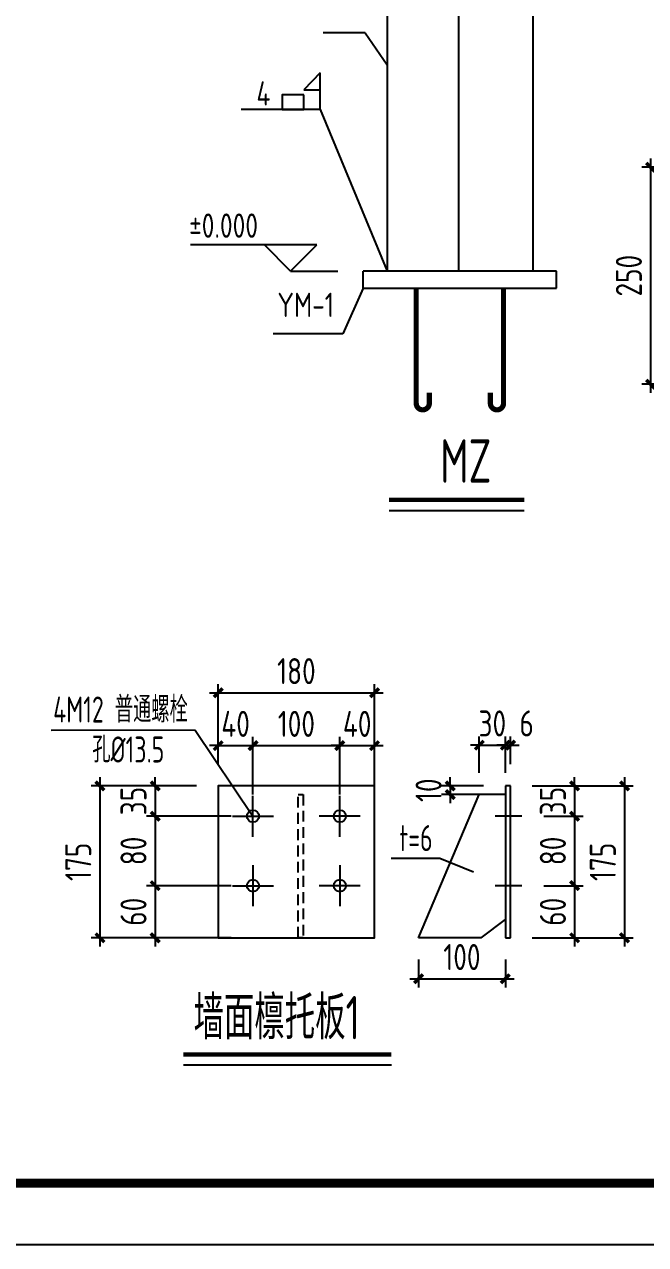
# Model space of a CAD drawing. Extents: x -89996 to 1006241, y -2176 to 440573.
# Drawn here: x 629278 to 643585, y -2176 to 25935 of the extents above; entities that cross this region are included whole.
import ezdxf

# ---------------------------------------------------------------- set-up
doc = ezdxf.new("R2010")
doc.units = 0
doc.header["$LTSCALE"] = 1000
doc.header["$MEASUREMENT"] = 0
doc.linetypes.add('DASHED', pattern=[0.75, 0.5, -0.25])
for name, color, linetype in [('AXIS', 3, 'Continuous'), ('LT', 27, 'Continuous'), ('PUB_TEXT', 7, 'Continuous'), ('PUB_TITLE', 4, 'Continuous'), ('PZ', 202, 'Continuous'), ('TEXT', 7, 'Continuous'), ('板', 243, 'Continuous'), ('框线', 252, 'Continuous')]:
    doc.layers.add(name, color=color, linetype=linetype)
doc.styles.add('C', font='tssdeng.shx', dxfattribs={"height": 3, "bigfont": 'tssdchn.shx'})
doc.styles.add('TSSD_Dimension', font='Tssdeng.shx', dxfattribs={"width": 0.8, "bigfont": 'hztxt.shx'})
doc.styles.add('TSSD_Label', font='tssdeng.shx', dxfattribs={"width": 0.7, "bigfont": 'hztxt.shx'})
doc.dimstyles.new('TSSD_20_200', dxfattribs={"dimtxt": 600, "dimasz": 200, "dimexe": 200, "dimexo": 500, "dimgap": 200, "dimtad": 1, "dimdec": 0, "dimlfac": 0.05, "dimzin": 0, "dimdsep": 46, "dimtxsty": 'TSSD_Dimension', "dimblk": 'ARCHTICK', "dimblk1": 'ARCHTICK', "dimblk2": 'ARCHTICK', "dimcen": 0, "dimdle": 200, "dimclrt": 7, "dimadec": 0, "dimazin": 0, "dimtfac": 1, "dimtdec": 0, "dimtix": 1, "dimtmove": 2, "dimatfit": 3, "dimfxl": 0, "dimtolj": 1, "dimtzin": 0, "dimarcsym": 0})

# ---------------------------------------------------------------- blocks, each defined once
blk = doc.blocks.new('_ArchTick')
at = {"color": 0, "linetype": 'ByBlock', "const_width": 0.4}
blk.add_lwpolyline([(-0.5, -0.5), (0.5, 0.5)], dxfattribs=at)
blk = doc.blocks.new('*D619')
at = {"layer": 'AXIS', "color": 0, "linetype": 'ByBlock', "lineweight": -2, "transparency": 16777216}
for p, q in [((643700, 22846), (643700, 17446)), ((645304, 22646), (643500, 22646)), ((645304, 17646), (643500, 17646))]:
    blk.add_line(p, q, dxfattribs=at)
at = {"layer": 'Defpoints', "color": 0, "linetype": 'ByBlock', "transparency": 16777216}
for p in [(645804, 22646), (643700, 17646), (645804, 17646)]:
    blk.add_point(p, dxfattribs=at)
at = {"layer": 'AXIS', "color": 0, "linetype": 'ByBlock', "lineweight": -2, "transparency": 16777216, "xscale": 200, "yscale": 200, "zscale": 200}
for p, rotation in [((643700, 22646), 90), ((643700, 17646), 270)]:
    blk.add_blockref('_ArchTick', p, dxfattribs=dict(at, rotation=rotation))
at = {"layer": 'AXIS', "color": 7, "linetype": 'ByBlock', "transparency": 16777216, "insert": (643200, 20146), "char_height": 600, "attachment_point": 5, "rotation": 90, "style": 'TSSD_Dimension'}
blk.add_mtext('\\A1;250', dxfattribs=at)
blk = doc.blocks.new('*D492')
at = {"layer": 'AXIS', "color": 0, "linetype": 'ByBlock', "lineweight": -2, "transparency": 16777216}
for p, q in [((643100, 8592), (643100, 4692)), ((640975, 8392), (643300, 8392)), ((640975, 4892), (643300, 4892))]:
    blk.add_line(p, q, dxfattribs=at)
at = {"layer": 'Defpoints', "color": 0, "linetype": 'ByBlock', "transparency": 16777216}
for p in [(640475, 8392), (640475, 4892), (643100, 4892)]:
    blk.add_point(p, dxfattribs=at)
at = {"layer": 'AXIS', "color": 0, "linetype": 'ByBlock', "lineweight": -2, "transparency": 16777216, "xscale": 200, "yscale": 200, "zscale": 200}
for p, rotation in [((643100, 8392), 90), ((643100, 4892), 270)]:
    blk.add_blockref('_ArchTick', p, dxfattribs=dict(at, rotation=rotation))
at = {"layer": 'AXIS', "color": 7, "linetype": 'ByBlock', "transparency": 16777216, "insert": (642600, 6642), "char_height": 600, "attachment_point": 5, "rotation": 90, "style": 'TSSD_Dimension'}
blk.add_mtext('\\A1;175', dxfattribs=at)
blk = doc.blocks.new('*D493')
at = {"layer": 'AXIS', "color": 0, "linetype": 'ByBlock', "lineweight": -2, "transparency": 16777216}
for p, q in [((639755, 9330), (639555, 9330)), ((639755, 8692), (639755, 9530)), ((639755, 9330), (640355, 9330)), ((640355, 8692), (640355, 9530)), ((640355, 9330), (640555, 9330))]:
    blk.add_line(p, q, dxfattribs=at)
at = {"layer": 'Defpoints', "color": 0, "linetype": 'ByBlock', "transparency": 16777216}
for p in [(640355, 9330), (639755, 8192), (640355, 8192)]:
    blk.add_point(p, dxfattribs=at)
at = {"layer": 'AXIS', "color": 0, "linetype": 'ByBlock', "lineweight": -2, "transparency": 16777216, "xscale": 200, "yscale": 200, "zscale": 200}
blk.add_blockref('_ArchTick', (639755, 9330), dxfattribs=at)
at = {"layer": 'AXIS', "color": 0, "linetype": 'ByBlock', "lineweight": -2, "transparency": 16777216, "xscale": 200, "yscale": 200, "zscale": 200, "rotation": 180}
blk.add_blockref('_ArchTick', (640355, 9330), dxfattribs=at)
at = {"layer": 'AXIS', "color": 7, "linetype": 'ByBlock', "transparency": 16777216, "insert": (640055, 9830), "char_height": 600, "attachment_point": 5, "style": 'TSSD_Dimension'}
blk.add_mtext('\\A1;30', dxfattribs=at)
blk = doc.blocks.new('*D494')
at = {"layer": 'AXIS', "color": 0, "linetype": 'ByBlock', "lineweight": -2, "transparency": 16777216}
for p, q in [((641950, 6292), (641950, 4692)), ((641238, 6092), (642150, 6092)), ((640975, 4892), (642150, 4892))]:
    blk.add_line(p, q, dxfattribs=at)
at = {"layer": 'Defpoints', "color": 0, "linetype": 'ByBlock', "transparency": 16777216}
for p in [(640738, 6092), (640475, 4892), (641950, 4892)]:
    blk.add_point(p, dxfattribs=at)
at = {"layer": 'AXIS', "color": 0, "linetype": 'ByBlock', "lineweight": -2, "transparency": 16777216, "xscale": 200, "yscale": 200, "zscale": 200}
for p, rotation in [((641950, 6092), 90), ((641950, 4892), 270)]:
    blk.add_blockref('_ArchTick', p, dxfattribs=dict(at, rotation=rotation))
at = {"layer": 'AXIS', "color": 7, "linetype": 'ByBlock', "transparency": 16777216, "insert": (641450, 5492), "char_height": 600, "attachment_point": 5, "rotation": 90, "style": 'TSSD_Dimension'}
blk.add_mtext('\\A1;60', dxfattribs=at)
blk = doc.blocks.new('*D495')
at = {"layer": 'AXIS', "color": 0, "linetype": 'ByBlock', "lineweight": -2, "transparency": 16777216}
for p, q in [((641950, 7892), (641950, 5892)), ((641238, 7692), (642150, 7692)), ((641238, 6092), (642150, 6092))]:
    blk.add_line(p, q, dxfattribs=at)
at = {"layer": 'Defpoints', "color": 0, "linetype": 'ByBlock', "transparency": 16777216}
for p in [(640738, 7692), (640738, 6092), (641950, 6092)]:
    blk.add_point(p, dxfattribs=at)
at = {"layer": 'AXIS', "color": 0, "linetype": 'ByBlock', "lineweight": -2, "transparency": 16777216, "xscale": 200, "yscale": 200, "zscale": 200}
for p, rotation in [((641950, 7692), 90), ((641950, 6092), 270)]:
    blk.add_blockref('_ArchTick', p, dxfattribs=dict(at, rotation=rotation))
at = {"layer": 'AXIS', "color": 7, "linetype": 'ByBlock', "transparency": 16777216, "insert": (641450, 6892), "char_height": 600, "attachment_point": 5, "rotation": 90, "style": 'TSSD_Dimension'}
blk.add_mtext('\\A1;80', dxfattribs=at)
blk = doc.blocks.new('*D496')
at = {"layer": 'AXIS', "color": 0, "linetype": 'ByBlock', "lineweight": -2, "transparency": 16777216}
for p, q in [((641950, 8392), (641950, 8592)), ((640975, 8392), (642150, 8392)), ((641950, 8392), (641950, 7692)), ((641238, 7692), (642150, 7692)), ((641950, 7692), (641950, 7492))]:
    blk.add_line(p, q, dxfattribs=at)
at = {"layer": 'Defpoints', "color": 0, "linetype": 'ByBlock', "transparency": 16777216}
for p in [(640475, 8392), (640738, 7692), (641950, 7692)]:
    blk.add_point(p, dxfattribs=at)
at = {"layer": 'AXIS', "color": 0, "linetype": 'ByBlock', "lineweight": -2, "transparency": 16777216, "xscale": 200, "yscale": 200, "zscale": 200}
for p, rotation in [((641950, 8392), 270), ((641950, 7692), 90)]:
    blk.add_blockref('_ArchTick', p, dxfattribs=dict(at, rotation=rotation))
at = {"layer": 'AXIS', "color": 7, "linetype": 'ByBlock', "transparency": 16777216, "insert": (641450, 8042), "char_height": 600, "attachment_point": 5, "rotation": 90, "style": 'TSSD_Dimension'}
blk.add_mtext('\\A1;35', dxfattribs=at)
blk = doc.blocks.new('*D497')
at = {"layer": 'AXIS', "color": 0, "linetype": 'ByBlock', "lineweight": -2, "transparency": 16777216}
for p, q in [((639087, 8392), (639087, 8592)), ((639855, 8392), (638887, 8392)), ((639855, 8192), (638887, 8192)), ((639087, 8392), (639087, 8192)), ((639087, 8192), (639087, 7992))]:
    blk.add_line(p, q, dxfattribs=at)
at = {"layer": 'Defpoints', "color": 0, "linetype": 'ByBlock', "transparency": 16777216}
for p in [(639087, 8192), (640355, 8392), (640355, 8192)]:
    blk.add_point(p, dxfattribs=at)
at = {"layer": 'AXIS', "color": 0, "linetype": 'ByBlock', "lineweight": -2, "transparency": 16777216, "xscale": 200, "yscale": 200, "zscale": 200}
for p, rotation in [((639087, 8392), 270), ((639087, 8192), 90)]:
    blk.add_blockref('_ArchTick', p, dxfattribs=dict(at, rotation=rotation))
at = {"layer": 'AXIS', "color": 7, "linetype": 'ByBlock', "transparency": 16777216, "insert": (638587, 8292), "char_height": 600, "attachment_point": 5, "rotation": 90, "style": 'TSSD_Dimension'}
blk.add_mtext('\\A1;10', dxfattribs=at)
blk = doc.blocks.new('*D498')
at = {"layer": 'AXIS', "color": 0, "linetype": 'ByBlock', "lineweight": -2, "transparency": 16777216}
for p, q in [((640355, 9330), (640155, 9330)), ((640355, 8892), (640355, 9530)), ((640355, 9330), (640475, 9330)), ((640475, 8892), (640475, 9530)), ((640475, 9330), (640675, 9330))]:
    blk.add_line(p, q, dxfattribs=at)
at = {"layer": 'Defpoints', "color": 0, "linetype": 'ByBlock', "transparency": 16777216}
for p in [(640475, 9330), (640355, 8392), (640475, 8392)]:
    blk.add_point(p, dxfattribs=at)
at = {"layer": 'AXIS', "color": 0, "linetype": 'ByBlock', "lineweight": -2, "transparency": 16777216, "xscale": 200, "yscale": 200, "zscale": 200}
blk.add_blockref('_ArchTick', (640355, 9330), dxfattribs=at)
at = {"layer": 'AXIS', "color": 0, "linetype": 'ByBlock', "lineweight": -2, "transparency": 16777216, "xscale": 200, "yscale": 200, "zscale": 200, "rotation": 180}
blk.add_blockref('_ArchTick', (640475, 9330), dxfattribs=at)
at = {"layer": 'AXIS', "color": 7, "linetype": 'ByBlock', "transparency": 16777216, "insert": (640845, 9830), "char_height": 600, "attachment_point": 5, "style": 'TSSD_Dimension'}
blk.add_mtext('\\A1;6', dxfattribs=at)
blk = doc.blocks.new('*D499')
at = {"layer": 'AXIS', "color": 0, "linetype": 'ByBlock', "lineweight": -2, "transparency": 16777216}
for p, q in [((638355, 4392), (638355, 3748)), ((640355, 4392), (640355, 3748)), ((638155, 3948), (640555, 3948))]:
    blk.add_line(p, q, dxfattribs=at)
at = {"layer": 'Defpoints', "color": 0, "linetype": 'ByBlock', "transparency": 16777216}
for p in [(638355, 4892), (640355, 4892), (640355, 3948)]:
    blk.add_point(p, dxfattribs=at)
at = {"layer": 'AXIS', "color": 0, "linetype": 'ByBlock', "lineweight": -2, "transparency": 16777216, "xscale": 200, "yscale": 200, "zscale": 200, "rotation": 180}
blk.add_blockref('_ArchTick', (638355, 3948), dxfattribs=at)
at = {"layer": 'AXIS', "color": 0, "linetype": 'ByBlock', "lineweight": -2, "transparency": 16777216, "xscale": 200, "yscale": 200, "zscale": 200}
blk.add_blockref('_ArchTick', (640355, 3948), dxfattribs=at)
at = {"layer": 'AXIS', "color": 7, "linetype": 'ByBlock', "transparency": 16777216, "insert": (639355, 4448), "char_height": 600, "attachment_point": 5, "style": 'TSSD_Dimension'}
blk.add_mtext('\\A1;100', dxfattribs=at)
blk = doc.blocks.new('*D634')
at = {"layer": 'AXIS', "color": 0, "linetype": 'ByBlock', "lineweight": -2, "transparency": 16777216}
for p, q in [((633742, 9320), (633542, 9320)), ((633742, 8892), (633742, 9520)), ((633742, 9320), (634542, 9320)), ((634542, 8192), (634542, 9520)), ((634542, 9320), (634742, 9320))]:
    blk.add_line(p, q, dxfattribs=at)
at = {"layer": 'Defpoints', "color": 0, "linetype": 'ByBlock', "transparency": 16777216}
for p in [(634542, 9320), (633742, 8392), (634542, 7692)]:
    blk.add_point(p, dxfattribs=at)
at = {"layer": 'AXIS', "color": 0, "linetype": 'ByBlock', "lineweight": -2, "transparency": 16777216, "xscale": 200, "yscale": 200, "zscale": 200}
blk.add_blockref('_ArchTick', (633742, 9320), dxfattribs=at)
at = {"layer": 'AXIS', "color": 0, "linetype": 'ByBlock', "lineweight": -2, "transparency": 16777216, "xscale": 200, "yscale": 200, "zscale": 200, "rotation": 180}
blk.add_blockref('_ArchTick', (634542, 9320), dxfattribs=at)
at = {"layer": 'AXIS', "color": 7, "linetype": 'ByBlock', "transparency": 16777216, "insert": (634142, 9820), "char_height": 600, "attachment_point": 5, "style": 'TSSD_Dimension'}
blk.add_mtext('\\A1;40', dxfattribs=at)
blk = doc.blocks.new('*D635')
at = {"layer": 'AXIS', "color": 0, "linetype": 'ByBlock', "lineweight": -2, "transparency": 16777216}
for p, q in [((634342, 9320), (636742, 9320)), ((634542, 8192), (634542, 9520)), ((636542, 8192), (636542, 9520))]:
    blk.add_line(p, q, dxfattribs=at)
at = {"layer": 'Defpoints', "color": 0, "linetype": 'ByBlock', "transparency": 16777216}
for p in [(636542, 9320), (634542, 7692), (636542, 7692)]:
    blk.add_point(p, dxfattribs=at)
at = {"layer": 'AXIS', "color": 0, "linetype": 'ByBlock', "lineweight": -2, "transparency": 16777216, "xscale": 200, "yscale": 200, "zscale": 200, "rotation": 180}
blk.add_blockref('_ArchTick', (634542, 9320), dxfattribs=at)
at = {"layer": 'AXIS', "color": 0, "linetype": 'ByBlock', "lineweight": -2, "transparency": 16777216, "xscale": 200, "yscale": 200, "zscale": 200}
blk.add_blockref('_ArchTick', (636542, 9320), dxfattribs=at)
at = {"layer": 'AXIS', "color": 7, "linetype": 'ByBlock', "transparency": 16777216, "insert": (635542, 9820), "char_height": 600, "attachment_point": 5, "style": 'TSSD_Dimension'}
blk.add_mtext('\\A1;100', dxfattribs=at)
blk = doc.blocks.new('*D636')
at = {"layer": 'AXIS', "color": 0, "linetype": 'ByBlock', "lineweight": -2, "transparency": 16777216}
for p, q in [((636542, 9320), (636342, 9320)), ((636542, 8192), (636542, 9520)), ((636542, 9320), (637342, 9320)), ((637342, 8192), (637342, 9520)), ((637342, 9320), (637542, 9320))]:
    blk.add_line(p, q, dxfattribs=at)
at = {"layer": 'Defpoints', "color": 0, "linetype": 'ByBlock', "transparency": 16777216}
for p in [(637342, 9320), (636542, 7692), (637342, 7692)]:
    blk.add_point(p, dxfattribs=at)
at = {"layer": 'AXIS', "color": 0, "linetype": 'ByBlock', "lineweight": -2, "transparency": 16777216, "xscale": 200, "yscale": 200, "zscale": 200}
blk.add_blockref('_ArchTick', (636542, 9320), dxfattribs=at)
at = {"layer": 'AXIS', "color": 0, "linetype": 'ByBlock', "lineweight": -2, "transparency": 16777216, "xscale": 200, "yscale": 200, "zscale": 200, "rotation": 180}
blk.add_blockref('_ArchTick', (637342, 9320), dxfattribs=at)
at = {"layer": 'AXIS', "color": 7, "linetype": 'ByBlock', "transparency": 16777216, "insert": (636942, 9820), "char_height": 600, "attachment_point": 5, "style": 'TSSD_Dimension'}
blk.add_mtext('\\A1;40', dxfattribs=at)
blk = doc.blocks.new('*D500')
at = {"layer": 'AXIS', "color": 0, "linetype": 'ByBlock', "lineweight": -2, "transparency": 16777216}
for p, q in [((632291, 8392), (632291, 8592)), ((633242, 8392), (632091, 8392)), ((632291, 8392), (632291, 7692)), ((634042, 7692), (632091, 7692)), ((632291, 7692), (632291, 7492))]:
    blk.add_line(p, q, dxfattribs=at)
at = {"layer": 'Defpoints', "color": 0, "linetype": 'ByBlock', "transparency": 16777216}
for p in [(633742, 8392), (632291, 7692), (634542, 7692)]:
    blk.add_point(p, dxfattribs=at)
at = {"layer": 'AXIS', "color": 0, "linetype": 'ByBlock', "lineweight": -2, "transparency": 16777216, "xscale": 200, "yscale": 200, "zscale": 200}
for p, rotation in [((632291, 8392), 270), ((632291, 7692), 90)]:
    blk.add_blockref('_ArchTick', p, dxfattribs=dict(at, rotation=rotation))
at = {"layer": 'AXIS', "color": 7, "linetype": 'ByBlock', "transparency": 16777216, "insert": (631791, 8042), "char_height": 600, "attachment_point": 5, "rotation": 90, "style": 'TSSD_Dimension'}
blk.add_mtext('\\A1;35', dxfattribs=at)
blk = doc.blocks.new('*D501')
at = {"layer": 'AXIS', "color": 0, "linetype": 'ByBlock', "lineweight": -2, "transparency": 16777216}
for p, q in [((632291, 7892), (632291, 5892)), ((634042, 7692), (632091, 7692)), ((634042, 6092), (632091, 6092))]:
    blk.add_line(p, q, dxfattribs=at)
at = {"layer": 'Defpoints', "color": 0, "linetype": 'ByBlock', "transparency": 16777216}
for p in [(634542, 7692), (632291, 6092), (634542, 6092)]:
    blk.add_point(p, dxfattribs=at)
at = {"layer": 'AXIS', "color": 0, "linetype": 'ByBlock', "lineweight": -2, "transparency": 16777216, "xscale": 200, "yscale": 200, "zscale": 200}
for p, rotation in [((632291, 7692), 90), ((632291, 6092), 270)]:
    blk.add_blockref('_ArchTick', p, dxfattribs=dict(at, rotation=rotation))
at = {"layer": 'AXIS', "color": 7, "linetype": 'ByBlock', "transparency": 16777216, "insert": (631791, 6892), "char_height": 600, "attachment_point": 5, "rotation": 90, "style": 'TSSD_Dimension'}
blk.add_mtext('\\A1;80', dxfattribs=at)
blk = doc.blocks.new('*D502')
at = {"layer": 'AXIS', "color": 0, "linetype": 'ByBlock', "lineweight": -2, "transparency": 16777216}
for p, q in [((632291, 6292), (632291, 4692)), ((634042, 6092), (632091, 6092)), ((634042, 4892), (632091, 4892))]:
    blk.add_line(p, q, dxfattribs=at)
at = {"layer": 'Defpoints', "color": 0, "linetype": 'ByBlock', "transparency": 16777216}
for p in [(634542, 6092), (632291, 4892), (634542, 4892)]:
    blk.add_point(p, dxfattribs=at)
at = {"layer": 'AXIS', "color": 0, "linetype": 'ByBlock', "lineweight": -2, "transparency": 16777216, "xscale": 200, "yscale": 200, "zscale": 200}
for p, rotation in [((632291, 6092), 90), ((632291, 4892), 270)]:
    blk.add_blockref('_ArchTick', p, dxfattribs=dict(at, rotation=rotation))
at = {"layer": 'AXIS', "color": 7, "linetype": 'ByBlock', "transparency": 16777216, "insert": (631791, 5492), "char_height": 600, "attachment_point": 5, "rotation": 90, "style": 'TSSD_Dimension'}
blk.add_mtext('\\A1;60', dxfattribs=at)
blk = doc.blocks.new('*D503')
at = {"layer": 'AXIS', "color": 0, "linetype": 'ByBlock', "lineweight": -2, "transparency": 16777216}
for p, q in [((631018, 8592), (631018, 4692)), ((633242, 8392), (630818, 8392)), ((633242, 4892), (630818, 4892))]:
    blk.add_line(p, q, dxfattribs=at)
at = {"layer": 'Defpoints', "color": 0, "linetype": 'ByBlock', "transparency": 16777216}
for p in [(633742, 8392), (631018, 4892), (633742, 4892)]:
    blk.add_point(p, dxfattribs=at)
at = {"layer": 'AXIS', "color": 0, "linetype": 'ByBlock', "lineweight": -2, "transparency": 16777216, "xscale": 200, "yscale": 200, "zscale": 200}
for p, rotation in [((631018, 8392), 90), ((631018, 4892), 270)]:
    blk.add_blockref('_ArchTick', p, dxfattribs=dict(at, rotation=rotation))
at = {"layer": 'AXIS', "color": 7, "linetype": 'ByBlock', "transparency": 16777216, "insert": (630518, 6642), "char_height": 600, "attachment_point": 5, "rotation": 90, "style": 'TSSD_Dimension'}
blk.add_mtext('\\A1;175', dxfattribs=at)
blk = doc.blocks.new('*D637')
at = {"layer": 'AXIS', "color": 0, "linetype": 'ByBlock', "lineweight": -2, "transparency": 16777216}
for p, q in [((633742, 8892), (633742, 10735)), ((637342, 8892), (637342, 10735)), ((633542, 10535), (637542, 10535))]:
    blk.add_line(p, q, dxfattribs=at)
at = {"layer": 'Defpoints', "color": 0, "linetype": 'ByBlock', "transparency": 16777216}
for p in [(637342, 10535), (633742, 8392), (637342, 8392)]:
    blk.add_point(p, dxfattribs=at)
at = {"layer": 'AXIS', "color": 0, "linetype": 'ByBlock', "lineweight": -2, "transparency": 16777216, "xscale": 200, "yscale": 200, "zscale": 200, "rotation": 180}
blk.add_blockref('_ArchTick', (633742, 10535), dxfattribs=at)
at = {"layer": 'AXIS', "color": 0, "linetype": 'ByBlock', "lineweight": -2, "transparency": 16777216, "xscale": 200, "yscale": 200, "zscale": 200}
blk.add_blockref('_ArchTick', (637342, 10535), dxfattribs=at)
at = {"layer": 'AXIS', "color": 7, "linetype": 'ByBlock', "transparency": 16777216, "insert": (635542, 11035), "char_height": 600, "attachment_point": 5, "style": 'TSSD_Dimension'}
blk.add_mtext('\\A1;180', dxfattribs=at)

msp = doc.modelspace()

# ---------------------------------------------------------------- linework, layer by layer
for p, q in [((636089.03, 24816.5), (635717.13, 24430.56)), ((636089.03, 23974.17), (636089.03, 24816.5)), ((635717.13, 24430.56), (636089.03, 24430.56)), ((637083.02, 19856.76), (637083.02, 20250.35)), ((641530.86, 20250.35), (637083.02, 20250.35)), ((640984.37, 20250.35), (637629.51, 20250.35)), ((641530.86, 19856.76), (641530.86, 20250.35)), ((637083.02, 19856.76), (641530.86, 19856.76))]:
    msp.add_line(p, q)
msp.add_lwpolyline([(635712.72, 24310.42), (635216.85, 24310.42), (635216.85, 23974.17), (635712.72, 23974.17)], close=True)
at = {"color": 1, "const_width": 120.69}
for points in [[(638301.69, 19856.76), (638301.69, 17206.08, 1), (638603.42, 17206.08), (638603.42, 17447.46)], [(640312.19, 19856.76), (640312.19, 17206.08, -1), (640010.46, 17206.08), (640010.46, 17447.46)]]:
    msp.add_lwpolyline(points, format="xyb", dxfattribs=at)
at = {"color": 3, "const_width": 100}
msp.add_lwpolyline([(637676.3, 14978.44), (640788.32, 14978.44)], dxfattribs=at)
at = {"color": 3}
msp.add_lwpolyline([(637676.3, 14738.44), (640788.32, 14738.44)], dxfattribs=at)
at = {"color": 3, "const_width": 100, "elevation": 0}
msp.add_lwpolyline([(632939.21, 2203.53), (637731.92, 2203.53)], dxfattribs=at)
at = {"color": 3, "elevation": 0}
msp.add_lwpolyline([(632939.21, 1963.53), (637731.92, 1963.53)], dxfattribs=at)
at = {"layer": 'AXIS', "linetype": 'ByBlock'}
for p, q in [((637124, 25742.78), (636159.19, 25742.78)), ((637124, 25742.78), (637629.51, 25002.3)), ((636089.03, 23974.17), (634270.37, 23974.17)), ((636089.03, 23974.17), (637629.51, 20250.35)), ((636012.99, 20853.79), (633105.26, 20853.79)), ((635409.54, 20250.35), (634806.09, 20853.79)), ((635409.54, 20250.35), (636012.99, 20853.79)), ((635409.54, 20250.35), (636492.98, 20250.35)), ((637083.02, 19856.76), (636610.42, 18809.43)), ((636610.42, 18809.43), (635011.08, 18809.43))]:
    msp.add_line(p, q, dxfattribs=at)
at = {"layer": 'AXIS'}
for p, q in [((633212.93, 9673.58), (629898.15, 9664.89)), ((633212.93, 9673.58), (634542.1, 7692.34)), ((637721.65, 6725.47), (638846.02, 6725.47)), ((638846.02, 6725.47), (639620.78, 6413.03))]:
    msp.add_line(p, q, dxfattribs=at)
at = {"layer": 'LT'}
for p, q in [((637629.51, 27064.68), (637629.51, 20250.35)), ((639276.43, 27064.68), (639276.43, 20250.35)), ((640984.37, 27064.68), (640984.37, 20250.35))]:
    msp.add_line(p, q, dxfattribs=at)
at = {"layer": 'PUB_TITLE'}
msp.add_lwpolyline([(553607.21, -2176.39), (672407.21, -2176.39), (672407.21, 81823.61), (553607.21, 81823.61)], close=True, dxfattribs=at)
at = {"layer": 'PUB_TITLE', "const_width": 212.12}
msp.add_lwpolyline([(557142.57, -762.25), (557142.57, 80409.47), (670993.07, 80409.47), (670993.07, -762.25)], close=True, dxfattribs=at)
at = {"layer": 'PZ', "linetype": 'DASHED', "ltscale": 0.5}
for p, q in [((635582.1, 4892.34), (635582.1, 8192.34)), ((635582.1, 8192.34), (635702.1, 8192.34)), ((635702.1, 8192.34), (635702.1, 4892.34))]:
    msp.add_line(p, q, dxfattribs=at)
at = {"layer": 'PZ'}
for p, q in [((638355.4, 4892.34), (639755.4, 8192.34)), ((640355.4, 8192.34), (639755.4, 8192.34)), ((640475.4, 8392.34), (640355.4, 8392.34)), ((640355.4, 8392.34), (640355.4, 4892.34)), ((640475.4, 4892.34), (640475.4, 8392.34)), ((640737.58, 7692.34), (640117.97, 7692.34)), ((640737.58, 6092.34), (640117.97, 6092.34)), ((639801.56, 4892.34), (640355.4, 5313.19)), ((639801.56, 4892.34), (638355.4, 4892.34)), ((640355.4, 4892.34), (640475.4, 4892.34))]:
    msp.add_line(p, q, dxfattribs=at)
at = {"layer": 'PZ', "elevation": 0}
msp.add_lwpolyline([(633742.1, 4892.34), (637342.1, 4892.34), (637342.1, 8392.34), (633742.1, 8392.34)], close=True, dxfattribs=at)
at = {"layer": 'PZ', "const_width": 11.25, "elevation": 0}
for points in [[(640355.4, 7692.34), (640475.4, 7692.34)], [(640355.4, 6092.34), (640475.4, 6092.34)]]:
    msp.add_lwpolyline(points, dxfattribs=at)
at = {"layer": 'PZ'}
for centre in [(634542.1, 7692.34), (636542.1, 7692.34), (634542.1, 6092.34), (636542.1, 6092.34)]:
    msp.add_circle(centre, 140, dxfattribs=at)
at = {"layer": '板', "linetype": 'DASHED', "ltscale": 0.5}
msp.add_line((635702.1, 4892.34), (635582.1, 4892.34), dxfattribs=at)
at = {"layer": '框线'}
for p, q in [((634542.1, 7220.21), (634542.1, 8164.48)), ((636542.1, 7220.21), (636542.1, 8164.48)), ((634069.97, 7692.34), (635014.24, 7692.34)), ((637014.24, 7692.34), (636069.97, 7692.34)), ((634542.1, 6564.48), (634542.1, 5620.21)), ((636542.1, 6564.48), (636542.1, 5620.21)), ((634069.97, 6092.34), (635014.24, 6092.34)), ((637014.24, 6092.34), (636069.97, 6092.34))]:
    msp.add_line(p, q, dxfattribs=at)

# ---------------------------------------------------------------- texts
at = {"layer": 'PUB_TEXT'}
for s, height, style, width, p in [('4', 560, 'C', 0.8, (634622.29, 24065.46)), ('%%P0.000', 560, 'C', 0.8, (633071.03, 21019.3)), ('YM-1', 560, 'C', 0.8, (635103.71, 19193.96)), ('4M12 普通螺栓', 600, 'TSSD_Dimension', 0.7, (629940.21, 9851.2)), ('孔%%c13.5', 600, 'TSSD_Dimension', 0.7, (630841.86, 8929.46)), ('t=6', 600, 'TSSD_Dimension', 0.7, (637913.76, 6888.15))]:
    msp.add_text(s, height=height, dxfattribs=dict(at, style=style, width=width)).set_placement(p)
at = {"layer": 'TEXT', "style": 'TSSD_Label', "width": 0.7}
for s, p in [('MZ', (638855.69, 15377.5)), ('墙面檩托板1', (633174.62, 2551.9))]:
    msp.add_text(s, height=1000, dxfattribs=at).set_placement(p)

# ---------------------------------------------------------------- dimensions: what is measured, and where the dimension line sits
at = {"layer": 'AXIS', "linetype": 'ByBlock'}
for base, p1, p2, picture, middle in [((643699.59, 17646.37), (645803.9, 22646.37), (645803.9, 17646.37), '*D619', (643199.59, 20146.37)), ((639086.96, 8192.34), (640355.4, 8392.34), (640355.4, 8192.34), '*D497', (638586.96, 8292.34)), ((631018.1, 4892.34), (633742.1, 8392.34), (633742.1, 4892.34), '*D503', (630518.1, 6642.34)), ((632291.1, 7692.34), (633742.1, 8392.34), (634542.1, 7692.34), '*D500', (631791.1, 8042.34)), ((643099.65, 4892.34), (640475.4, 8392.34), (640475.4, 4892.34), '*D492', (642599.65, 6642.34)), ((641950.09, 7692.34), (640475.4, 8392.34), (640737.58, 7692.34), '*D496', (641450.09, 8042.34)), ((632291.1, 6092.34), (634542.1, 7692.34), (634542.1, 6092.34), '*D501', (631791.1, 6892.34)), ((641950.09, 6092.34), (640737.58, 7692.34), (640737.58, 6092.34), '*D495', (641450.09, 6892.34)), ((632291.1, 4892.34), (634542.1, 6092.34), (634542.1, 4892.34), '*D502', (631791.1, 5492.34)), ((641950.09, 4892.34), (640737.58, 6092.34), (640475.4, 4892.34), '*D494', (641450.09, 5492.34))]:
    dim = msp.add_linear_dim(base=base, p1=p1, p2=p2, angle=90, dimstyle='TSSD_20_200', dxfattribs=at)
    dim.commit()
    dim.dimension.update_dxf_attribs({"geometry": picture, "text_midpoint": middle})
for base, p1, p2, picture, middle in [((637342.1, 10534.99), (633742.1, 8392.34), (637342.1, 8392.34), '*D637', (635542.1, 11034.99)), ((634542.1, 9320.34), (633742.1, 8392.34), (634542.1, 7692.34), '*D634', (634142.1, 9820.34)), ((636542.1, 9320.34), (634542.1, 7692.34), (636542.1, 7692.34), '*D635', (635542.1, 9820.34)), ((637342.1, 9320.34), (636542.1, 7692.34), (637342.1, 7692.34), '*D636', (636942.1, 9820.34)), ((640355.4, 9330.34), (639755.4, 8192.34), (640355.4, 8192.34), '*D493', (640055.4, 9830.34)), ((640355.4, 3948), (638355.4, 4892.34), (640355.4, 4892.34), '*D499', (639355.4, 4448))]:
    dim = msp.add_linear_dim(base=base, p1=p1, p2=p2, dimstyle='TSSD_20_200', dxfattribs=at)
    dim.commit()
    dim.dimension.update_dxf_attribs({"geometry": picture, "text_midpoint": middle})
dim = msp.add_linear_dim(base=(640475.4, 9330.34), p1=(640355.4, 8392.34), p2=(640475.4, 8392.34), dimstyle='TSSD_20_200', dxfattribs=at)
dim.commit()
dim.dimension.update_dxf_attribs({"geometry": '*D498', "text_midpoint": (640845.4, 9830.34), "dimtype": 128})

doc.saveas('drawing.dxf')
